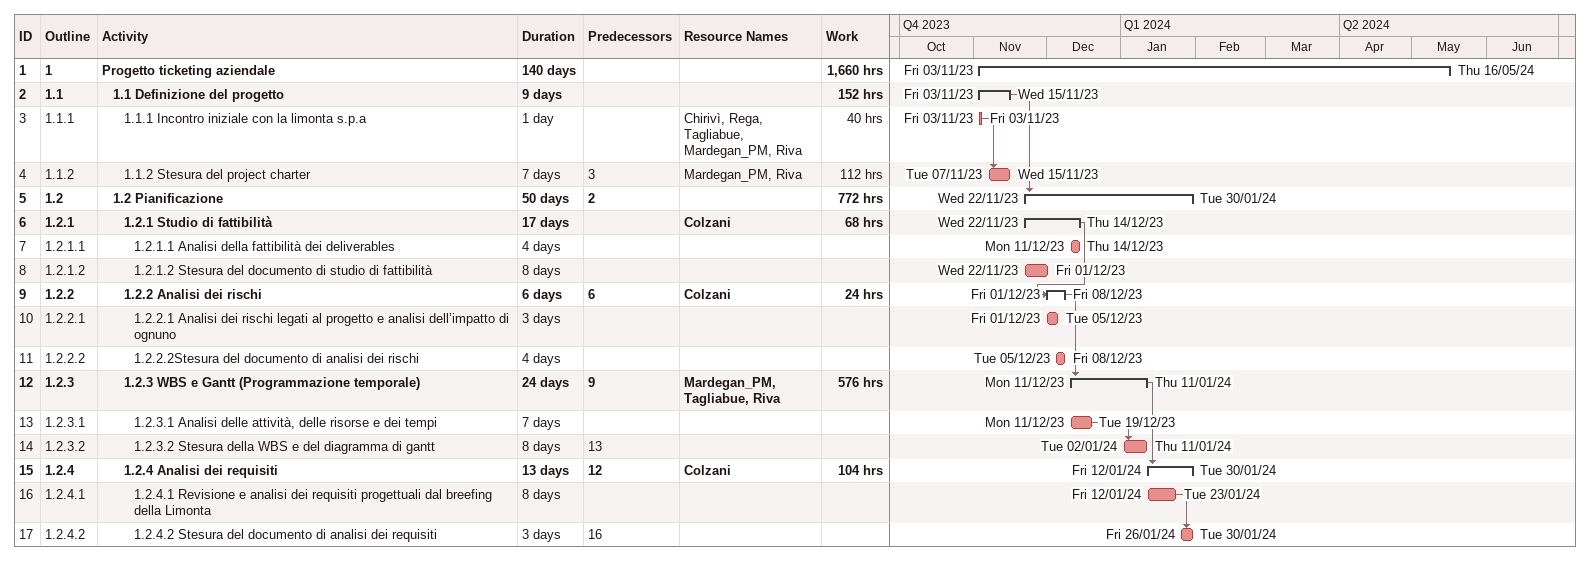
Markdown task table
| ID | WBS | Task | Duration | Start | Finish | Predecessors | Resources | Work (h) |
|---|---|---|---|---|---|---|---|---|
| 1 | 1 | **Progetto ticketing aziendale** | 140d | 2023-11-03 | 2024-05-16 |  |  | 1660 |
| 2 | 1.1 | **1.1 Definizione del progetto** | 9d | 2023-11-03 | 2023-11-15 |  |  | 152 |
| 3 | 1.1.1 | 1.1.1 Incontro iniziale con la limonta s.p.a | 1d | 2023-11-03 | 2023-11-03 |  | Chirivì, Rega, Tagliabue, Mardegan_PM, Riva | 40 |
| 4 | 1.1.2 | 1.1.2 Stesura del project charter | 7d | 2023-11-07 | 2023-11-15 | 3 | Mardegan_PM, Riva | 112 |
| 5 | 1.2 | **1.2 Pianificazione** | 50d | 2023-11-22 | 2024-01-30 | 2 |  | 772 |
| 6 | 1.2.1 | **1.2.1 Studio di fattibilità** | 17d | 2023-11-22 | 2023-12-14 |  | Colzani | 68 |
| 7 | 1.2.1.1 | 1.2.1.1 Analisi della fattibilità dei deliverables | 4d | 2023-12-11 | 2023-12-14 |  |  |  |
| 8 | 1.2.1.2 | 1.2.1.2 Stesura del documento di studio di fattibilità | 8d | 2023-11-22 | 2023-12-01 |  |  |  |
| 9 | 1.2.2 | **1.2.2 Analisi dei rischi** | 6d | 2023-12-01 | 2023-12-08 | 6 | Colzani | 24 |
| 10 | 1.2.2.1 | 1.2.2.1 Analisi dei rischi legati al progetto e analisi dell’impatto di ognuno | 3d | 2023-12-01 | 2023-12-05 |  |  |  |
| 11 | 1.2.2.2 | 1.2.2.2Stesura del documento di analisi dei rischi | 4d | 2023-12-05 | 2023-12-08 |  |  |  |
| 12 | 1.2.3 | **1.2.3 WBS e Gantt (Programmazione temporale)** | 24d | 2023-12-11 | 2024-01-11 | 9 | Mardegan_PM, Tagliabue, Riva | 576 |
| 13 | 1.2.3.1 | 1.2.3.1 Analisi delle attività, delle risorse e dei tempi | 7d | 2023-12-11 | 2023-12-19 |  |  |  |
| 14 | 1.2.3.2 | 1.2.3.2 Stesura della WBS e del diagramma di gantt | 8d | 2024-01-02 | 2024-01-11 | 13 |  |  |
| 15 | 1.2.4 | **1.2.4 Analisi dei requisiti** | 13d | 2024-01-12 | 2024-01-30 | 12 | Colzani | 104 |
| 16 | 1.2.4.1 | 1.2.4.1 Revisione e analisi dei requisiti progettuali dal breefing della Limonta | 8d | 2024-01-12 | 2024-01-23 |  |  |  |
| 17 | 1.2.4.2 | 1.2.4.2 Stesura del documento di analisi dei requisiti | 3d | 2024-01-26 | 2024-01-30 | 16 |  |  |
